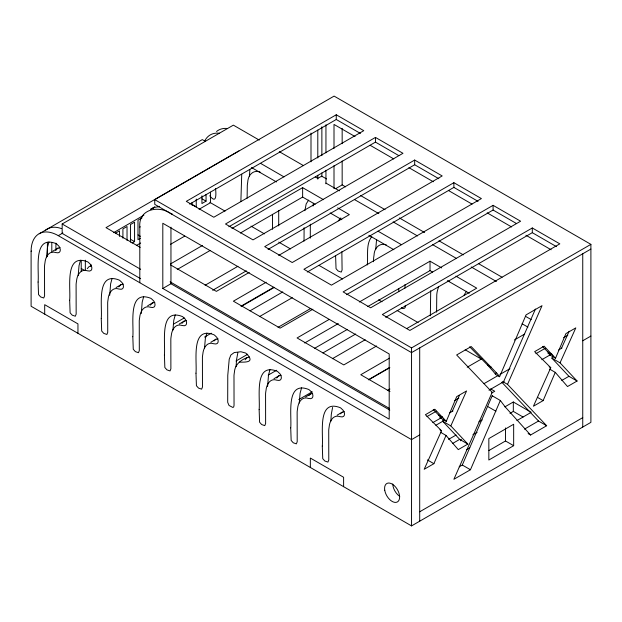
<?xml version="1.0" encoding="UTF-8"?>
<svg xmlns="http://www.w3.org/2000/svg" width="622" height="622" viewBox="0 0 622 622"><rect width="100%" height="100%" fill="white"/><g stroke="black" fill="none" stroke-linecap="round" stroke-linejoin="round"><path stroke-width="0.93" d="M304.026 241.111L304.111 227.683M317.795 179.144L317.795 175.295M317.795 157.988L317.795 130.107M325.944 183.801L325.944 170.257M325.944 152.841L325.944 124.789M335.608 256.116L336.043 268.665L338.15 271.021L341.245 272.086L342.092 269.995L341.851 251.692M240.877 201.427L241.733 174.246M398.764 291.656L398.78 288.888M272.475 214.357L272.506 229.285M367.252 264.98C368.372 255.751 365.612 244.36 371.769 236.585M310.331 224.169L310.277 238.14M373.457 261.73L373.612 258.449A45.118 26.046 60 0 1 374.04 255.152C374.211 248.372 379.288 242.308 386.41 244.982M109.705 295.31L110.623 283.85L112.092 278.446M141.28 313.542L142.197 302.082L143.674 296.678M267.592 386.464L268.51 375.004L269.987 369.608M430.704 290.715L430.346 315.805M139.802 282.722L139.802 227.1C138.185 208.689 159.387 204.809 171.594 214.077L172.1 213.789M46.603 257.228L47.466 247.385L48.936 241.981M78.185 275.46L79.041 265.617L80.518 260.214M172.924 330.15L173.779 320.314L175.256 314.911M204.498 348.382L205.353 338.547L206.831 333.143M236.08 366.615L236.57 359.539L237.861 352.76M249.383 176.617L249.881 169.542M299.236 403.079L300.092 393.236L301.569 387.833M330.811 421.312L331.308 414.236L332.591 407.449M375.696 249.546L376.559 239.703M304.889 210.71L306.172 203.923L308.613 200.128M313.037 206.006L313.402 203.238M438.603 286.384L437.196 291.617A45.118 26.046 60 0 0 436.768 294.906L436.59 312.166M528.132 433.604L530.574 435.019L546.66 425.736L507.521 384.365L542.034 305.666L526.088 314.872L499.583 376.73L495.501 374.374L496.162 372.609M439.762 417.564L446.277 421.327L456.696 396.642L466.578 390.935L450.81 425.914L467.853 444.077L458.274 449.613L446.021 435.431L440.314 432.134M549.817 354.96L555.524 358.256L565.934 333.579L575.817 327.872L560.049 362.851L577.092 381.014L567.513 386.542L555.259 372.36L549.553 369.064M530.574 435.019L505.173 406.905L500.337 400.482L492.189 395.779L462.294 465.023L459.192 466.819M500.337 400.482L470.45 469.734L453.881 479.298L492.196 392.295L456.641 354.968L471.212 346.555L497.343 373.775A167.987 96.985 -60 0 1 499.583 376.73M464.066 295.085L466.508 291.283M446.021 435.431L433.892 463.685L424.181 469.291L441.534 430.766L425.409 414.703L434.856 409.253L446.277 421.327M555.259 372.36L543.13 400.622L533.419 406.228L550.773 367.695L534.648 351.64L544.094 346.182L555.524 358.256M503.54 381.791L535.449 309.033M460.607 440.811L461.283 439.272M467.853 444.077L459.697 439.373L442.654 421.211L443.68 418.933M452.202 411.43L459.285 395.724M577.092 381.014L568.943 376.302L551.893 358.14L552.919 355.87M561.441 348.367L569.169 331.231M338.298 220.771L340.872 217.91M55.646 250.441L57.519 248.357L60.062 247.61M87.228 268.673L89.094 266.589L90.929 265.905M118.802 286.897L120.676 284.822L123.218 284.067M150.384 305.13L152.25 303.054L154.8 302.3M181.958 323.362L183.832 321.286L186.375 320.532M245.115 359.827L246.988 357.743L249.531 356.997M276.697 378.059L278.563 375.976L281.113 375.229M213.96 340.949L215.974 339.208L217.957 338.765M308.691 395.639L310.705 393.897L312.687 393.462M340.273 413.871L342.287 412.129L344.269 411.694M153.113 208.238L154.746 206.932L150.672 209.287A43.408 25.059 60 0 1 158.828 206.792L159.582 206.325M52.924 251.101L58.079 248.046M116.081 287.566L121.236 284.511M147.655 305.799L152.818 302.743M179.237 324.031L184.392 320.975M210.811 342.263L215.974 339.208M247.548 357.44C240.761 359.85 234.789 364.616 234.416 372.228A45.118 26.046 60 0 0 233.989 375.517L234.043 405.303L233.701 406.99L232.83 407.449L229.036 405.466L227.691 402.31L227.769 375.369L229.215 359.244L230.855 355.03L234.23 352.557L240.916 351.741L245.566 353.016A6.554 3.786 60 0 1 247.058 354.283C254.896 362.618 245.597 362.175 239.4 362.144M273.968 378.72L279.13 375.672M305.55 396.953L310.705 393.897M337.124 415.185L342.287 412.129M39.256 233.748L202.298 139.608L205.563 141.489M140.658 278.726L62.169 233.405L62.169 223.99L233.367 125.146L259.25 140.098M590.9 249.064L411.546 352.62L154.746 204.35L154.746 199.646L334.1 96.099L590.9 244.36L590.9 422.354L411.546 525.901L31.1 306.257L31.1 251.342L31.613 251.047M31.1 251.342A38.432 22.19 60 0 1 58.274 235.652L62.861 233.001M238.941 150.874L105.997 227.636L140.191 247.377M113.569 232.675L143.861 215.189M115.381 233.242L119.494 230.863L119.494 236.422M142.104 217.817L137.991 220.188L137.991 239.649L140.455 238.218M139.802 227.1L140.308 226.812M336.253 114.775L186.289 201.357L213.805 217.241L363.769 130.667L336.253 114.775L336.253 119.486L189.64 204.133M132.097 243.047L134.57 241.624L134.57 222.163L130.457 224.534L130.457 242.145M206.053 194.367L206.053 201.163L201.94 203.542L201.94 195.767M136.482 245.41L140.681 242.992M199.04 209.295L210.454 202.702L210.454 192.175M170.374 244.399L184.68 236.142M375.463 137.415L225.498 223.998L253.014 239.882L402.978 153.3L375.463 137.415L375.463 142.119L228.849 226.766M170.529 263.922L202.508 245.457M231.952 228.461L302.634 187.65L323.487 199.685M177.262 269.45L210.08 250.503M240.372 233.009L302.634 197.065L315.144 204.288M162.809 288.46L389.201 419.166L389.201 353.972L162.809 223.267L162.809 288.46L170.957 283.749L389.784 410.085M335.639 188.676L342.162 184.905L345.529 186.849M414.672 160.056L264.708 246.631L292.223 262.523L442.188 175.94L414.672 160.056L414.672 164.76L268.059 249.406M205.105 285.241L237.915 266.302M212.677 290.287L246.328 270.858M249.212 272.428L216.394 291.376L170.521 264.886M278.664 255.424L349.346 214.613L337.668 207.872M173.359 324.225L184.291 317.912M266.2 282.233L233.382 301.18L280.094 328.144L312.905 309.204M453.881 182.689L303.917 269.272L331.433 285.156L481.397 198.581L453.881 182.689L453.881 187.401L307.268 272.047M240.955 306.218L273.773 287.278M241.569 306.296L274.372 287.348M204.552 337.077L211.278 333.19M249.982 310.852L282.792 291.905M259.452 316.621L292.262 297.681M278.026 327.343L310.837 308.403M493.091 205.33L343.126 291.912L370.65 307.797L520.606 221.214L493.091 205.33L493.091 210.034L346.485 294.68M235.963 361.04L247.735 354.245M329.054 319.49L297.075 337.956L343.787 364.92L376.605 345.972M359.345 302.004L430.027 261.193L441.706 267.942M304.648 342.994L338.306 323.564M367.757 306.56L430.027 270.609L432.531 272.055M268.214 375.105L276.627 370.253M314.483 348.39L347.294 329.45M532.3 227.971L382.343 314.545L409.859 330.438L559.816 243.855L532.3 227.971L532.3 232.675L385.694 317.321M322.896 352.946L355.706 334.006M332.366 358.715L365.176 339.775M406.897 328.486L476.732 288.165L455.879 276.129M298.785 399.557L312.244 391.782M389.38 358.21L360.776 374.732L389.963 391.58M154.746 199.646L411.546 347.908L590.9 244.36M368.348 379.77L389.38 367.625M368.83 379.77L389.862 367.625M387.397 390.492L389.924 389.038M467.223 367.205L482.369 358.459M514.347 340.001L524.439 334.169M426.987 416.577L436.201 411.259M454.643 400.607L458.834 398.189M483.97 383.673L498.222 375.447M499.894 374.483L509.954 368.675M535.931 353.677L545.152 348.359M563.586 337.707L567.777 335.289M432.85 422.602L442.475 417.051M449.613 412.93L452.964 410.994M489.001 390.188L504.084 381.48M541.801 359.703L551.714 353.98M558.556 350.03L561.907 348.095M435.859 425.269L443.424 420.892M491.38 393.213L494.747 391.269L490.68 388.921M419.702 434.902L411.546 439.614L58.274 235.652M582.744 340.77L590.9 336.059M448.54 439.389L456.113 435.019M478.823 421.903L482.19 419.959M504.908 406.85L513.321 401.991L531.204 412.316L516.905 420.573M452.521 443.517L459.697 439.373M561.759 380.454L568.943 376.302M472.938 434.716L477.144 432.29M509.954 413.35L513.321 411.406L523.079 417.035M466.422 449.714L469.789 447.77M524.432 429.149L538.504 421.024L546.66 425.736M488.962 450.53L505.507 440.975L513.663 445.686L513.663 424.251L488.838 438.588L488.838 460.016L513.663 445.686M419.702 511.782L582.744 417.65M260.097 172.053C252.975 169.378 247.898 175.451 247.727 182.23A45.118 26.046 60 0 0 247.299 185.519L247.121 198.2M449.566 281.447L447.311 281.276M336.253 119.486L360.433 133.442M375.463 142.119L398.811 155.601M414.672 164.76L438.852 178.724M453.881 187.401L478.061 201.357M493.091 210.034L516.439 223.516M532.3 232.675L556.48 246.639M355.045 136.568L334.006 124.423L334.006 148.394M370.199 145.315L393.765 158.921M408.911 167.668L433.316 181.756M448.47 190.503L472.036 204.109M487.181 212.856L511.587 226.952M525.901 235.209L551.146 249.787M360.674 195.596L385.08 209.692M399.386 217.949L424.639 232.527M438.945 240.792L463.351 254.88M478.505 263.627L502.071 277.233M279.294 151.667L303.513 165.646M326.573 178.965L321.683 176.143L317.795 178.382L315.346 176.975M325.944 183.093L339.379 190.853M354.501 199.576L378.852 213.634M393.127 221.883L417.479 235.94M432.601 244.664L456.113 258.239M471.227 266.97L496.418 281.517M260.626 163.399L283.982 176.881M378.005 231.166L401.361 244.648M525.419 316.271L531.258 319.638M251.451 167.512L276.479 181.958M330.165 212.957L341.836 219.698M368.83 235.279L393.858 249.725M447.545 280.724L469.229 293.242M522.076 323.759L527.915 327.125M542.477 346.392L547.889 352.021L551.963 354.377M547.966 353.319L550.416 354.727L547.889 352.021M551.893 358.14L560.049 362.851M549.148 366.755L550.773 367.695M209.863 202.36L225.04 211.122M251.008 226.12L264.451 233.88M278.726 242.121L290.482 248.909M319.039 265.4L342.551 278.975M378.666 299.82L382.025 301.763M397.147 310.487L418.139 322.608M465.17 349.766L481.125 358.98M201.971 198.815L206.053 201.163M469.68 346.804L487.5 365.013L491.574 367.369M537.424 397.326L543.13 400.622M502.63 381.543L507.521 384.365M192.167 204.475L196.249 206.831L196.249 199.056M487.772 406.531L495.921 411.235M138.03 234.922L140.471 236.329M433.239 409.463L438.642 415.092L442.724 417.448M130.488 239.268L134.57 241.624M442.654 421.211L450.81 425.914M439.902 429.818L441.534 430.766M170.086 281.805L389.263 408.351M62.169 223.99L140.658 269.31M462.294 465.023L470.45 469.734M427.368 459.922L433.892 463.685M81.257 268.51L84.522 270.391M401.307 307.478C403.336 309.663 406.135 308.24 405.249 305.348M487.5 365.013L493.269 371.42A167.987 96.985 -60 0 1 495.501 374.374M438.642 415.092L441.177 417.797M501.814 382.242L538.504 421.024M492.189 395.779L492.601 396.362M209.731 195.736C216.821 204.91 216.091 193.597 215.554 188.528M278.718 225.895L278.695 210.438M582.744 253.768L582.744 427.057M513.321 401.991L513.321 411.406M505.507 427.936L505.507 440.975M430.027 261.193L430.027 270.609M419.702 347.908L419.702 521.197M411.546 347.908L411.546 525.901M405.008 284.542L405.008 288.157M343.608 486.676L343.608 477.268L310.339 458.056L310.347 467.48M342.162 128.342L342.162 143.682M342.162 160.942L342.162 184.905M334.006 165.646L334.006 188.66M321.869 126.787L321.869 155.64M321.869 172.947L321.869 176.788M311 133.054L311 161.821M302.634 187.65L302.634 197.065M192.136 202.399L192.136 205.314M170.957 227.185L170.957 283.749M127.028 240.411L127.028 226.517L122.915 228.888L122.915 238.156M91.03 264.661L91.03 266.605M85.338 260.175L85.338 269.886M81.225 260.602L81.225 271.293M77.952 333.306L77.952 323.891L44.691 304.687L44.691 314.102M55.918 243.155L55.918 249.951M51.805 242.611L51.805 252.33M47.404 242.285L47.404 256.637M45.328 230.365A38.432 22.19 60 0 1 61.485 228.616M399.752 496.379A10.636 6.142 60 0 1 392.739 483.978M204.56 141.28A38.432 22.19 60 0 1 219.473 133.24M216.534 131.522A38.432 22.19 60 0 1 227.629 128.529M38.097 282.03L38.533 294.579L40.64 296.935L43.727 298L44.574 295.916L44.52 266.13A45.118 26.046 60 0 1 44.947 262.842C45.359 257.143 49.076 250.106 55.848 252.579C61.905 254.297 61.096 247.354 57.589 244.889A6.554 3.786 60 0 0 56.097 243.622C32.733 234.393 39.31 269.621 38.097 282.03M69.672 300.263L70.107 312.812L72.214 315.167L75.309 316.233L76.156 314.141L76.102 284.363A45.118 26.046 60 0 1 76.529 281.074C76.941 275.375 80.65 268.339 87.422 270.811C93.479 272.529 92.678 265.586 89.171 263.122A6.554 3.786 60 0 0 87.671 261.854C64.307 252.625 70.892 287.846 69.672 300.263M101.254 318.495L101.689 331.044L103.796 333.4L106.883 334.465L107.73 332.373L107.676 302.595A45.118 26.046 60 0 1 108.104 299.306C108.516 293.607 112.232 286.571 119.004 289.043C125.061 290.762 124.252 283.819 120.746 281.354A6.554 3.786 60 0 0 119.253 280.087C95.889 270.858 102.467 306.078 101.254 318.495M132.828 336.727L133.263 349.276L135.371 351.632L138.465 352.697L139.312 350.606L139.258 320.828A45.118 26.046 60 0 1 139.686 317.531C140.098 311.84 143.806 304.796 150.578 307.276C156.635 308.994 155.834 302.051 152.328 299.586A6.554 3.786 60 0 0 150.827 298.319C127.463 289.09 134.049 324.311 132.828 336.727M164.41 354.96L164.846 367.509L166.953 369.857L170.039 370.93L170.887 368.838L170.832 339.052A45.118 26.046 60 0 1 171.26 335.763C171.672 330.064 175.388 323.028 182.16 325.508C188.217 327.226 187.409 320.276 183.902 317.819A6.554 3.786 60 0 0 182.409 316.551C159.045 307.322 165.623 342.543 164.41 354.96M195.984 373.192L196.42 385.741L198.527 388.089L201.621 389.162L202.469 387.071L202.414 357.285A45.118 26.046 60 0 1 202.842 353.996C203.254 348.297 206.963 341.26 213.735 343.741C219.791 345.459 218.991 338.508 215.484 336.051A6.554 3.786 60 0 0 213.984 334.784C190.62 325.555 197.205 360.776 195.984 373.192M259.141 409.657L259.584 422.206L261.683 424.554L264.778 425.627L265.625 423.535L265.571 393.749A45.118 26.046 60 0 1 265.998 390.46C266.41 384.761 270.119 377.725 276.891 380.205C282.948 381.924 282.147 374.973 278.64 372.516A6.554 3.786 60 0 0 277.14 371.248C253.776 362.012 260.361 397.24 259.141 409.657M290.723 427.889L291.158 440.43L293.265 442.786L296.352 443.859L297.199 441.768L297.145 411.982A45.118 26.046 60 0 1 297.573 408.693C297.985 402.994 301.701 395.957 308.473 398.43C314.53 400.148 313.721 393.205 310.215 390.74A6.554 3.786 60 0 0 308.722 389.481C285.358 380.244 291.936 415.473 290.723 427.889M322.297 446.122L322.74 458.663L324.839 461.019L327.934 462.084L328.781 460L328.727 430.214A45.118 26.046 60 0 1 329.155 426.925C329.567 421.226 333.275 414.19 340.047 416.662C346.104 418.381 345.303 411.437 341.797 408.973A6.554 3.786 60 0 0 340.296 407.705C316.932 398.477 323.518 433.705 322.297 446.122M384.746 490.26A10.636 6.142 60 0 0 397.131 502.078A10.636 6.142 60 0 0 394.434 485.805A10.636 6.142 60 0 0 384.746 490.26"/></g></svg>
